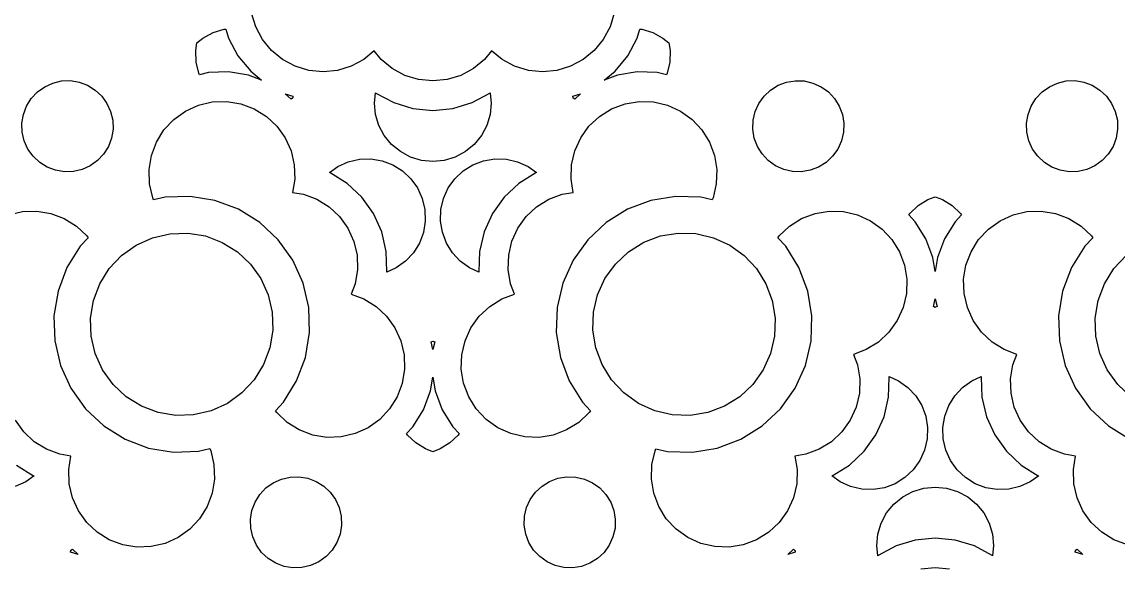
# Model space of a CAD drawing. Header units: metres. Extents: x 20 to 1108, y 20 to 485.
# Drawn here: x 832.5 to 873.96, y 52.97 to 73.61 of the extents above; entities that cross this region are included whole.
import ezdxf

# ---------------------------------------------------------------- set-up
doc = ezdxf.new("R2010")
doc.units = ezdxf.units.M

msp = doc.modelspace()

# ---------------------------------------------------------------- linework, layer by layer
for p, q in [((841.342, 73.4297), (841.185, 73.9473)), ((854.903, 73.9473), (854.746, 73.4297)), ((841.598, 72.9521), (841.342, 73.4297)), ((854.746, 73.4297), (854.489, 72.9512)), ((839.121, 72.8174), (839.347, 73.0029)), ((839.347, 73.0029), (839.729, 73.208)), ((839.729, 73.208), (840.144, 73.333)), ((840.144, 73.333), (840.21, 73.3398)), ((840.21, 73.3398), (840.313, 73.0029)), ((840.313, 73.0029), (840.671, 72.332)), ((855.416, 72.332), (855.774, 73.0029)), ((855.774, 73.0029), (855.877, 73.3398)), ((855.877, 73.3398), (855.944, 73.334)), ((855.944, 73.334), (856.357, 73.208)), ((856.357, 73.208), (856.741, 73.0029)), ((856.741, 73.0029), (856.967, 72.8184)), ((839.073, 72.5293), (839.121, 72.8174)), ((841.94, 72.5342), (841.598, 72.9521)), ((854.489, 72.9512), (854.146, 72.5332)), ((856.967, 72.8184), (857.014, 72.5303)), ((839.089, 72.0957), (839.073, 72.5293)), ((840.671, 72.332), (841.152, 71.7451)), ((842.358, 72.1895), (841.94, 72.5342)), ((842.838, 71.9346), (842.358, 72.1895)), ((845.43, 72.1895), (844.951, 71.9346)), ((845.823, 72.5137), (845.43, 72.1895)), ((846.09, 72.1885), (845.823, 72.5137)), ((846.509, 71.8438), (846.09, 72.1885)), ((849.997, 72.1875), (849.578, 71.8438)), ((850.264, 72.5137), (849.997, 72.1875)), ((850.658, 72.1895), (850.264, 72.5137)), ((851.136, 71.9346), (850.658, 72.1895)), ((853.728, 72.1895), (853.25, 71.9346)), ((854.146, 72.5332), (853.728, 72.1895)), ((854.935, 71.7451), (855.416, 72.332)), ((857.014, 72.5303), (857, 72.0957)), ((839.186, 71.6758), (839.089, 72.0957)), ((841.152, 71.7451), (841.565, 71.4072)), ((843.354, 71.7773), (842.838, 71.9346)), ((843.894, 71.7246), (843.354, 71.7773)), ((844.434, 71.7773), (843.894, 71.7246)), ((844.951, 71.9346), (844.434, 71.7773)), ((846.987, 71.5889), (846.509, 71.8438)), ((849.578, 71.8438), (849.101, 71.5889)), ((851.654, 71.7773), (851.136, 71.9346)), ((852.193, 71.7246), (851.654, 71.7773)), ((852.732, 71.7773), (852.193, 71.7246)), ((853.25, 71.9346), (852.732, 71.7773)), ((854.523, 71.4072), (854.935, 71.7451)), ((857, 72.0957), (856.901, 71.6758)), ((833.668, 71.3018), (833.996, 71.3789)), ((833.996, 71.3789), (834.336, 71.3906)), ((834.336, 71.3906), (834.669, 71.335)), ((834.669, 71.335), (834.985, 71.2148)), ((839.214, 71.6133), (839.186, 71.6758)), ((839.557, 71.6934), (839.214, 71.6133)), ((840.316, 71.7188), (839.557, 71.6934)), ((841.066, 71.5947), (840.316, 71.7188)), ((841.565, 71.4072), (841.066, 71.5947)), ((847.505, 71.4316), (846.987, 71.5889)), ((848.044, 71.3789), (847.505, 71.4316)), ((848.583, 71.4316), (848.044, 71.3789)), ((849.101, 71.5889), (848.583, 71.4316)), ((855.021, 71.5947), (854.523, 71.4072)), ((855.77, 71.7188), (855.021, 71.5947)), ((856.53, 71.6943), (855.77, 71.7188)), ((856.874, 71.6143), (856.53, 71.6943)), ((856.901, 71.6758), (856.874, 71.6143)), ((861.102, 71.2148), (861.419, 71.335)), ((861.419, 71.335), (861.752, 71.3896)), ((861.752, 71.3896), (862.092, 71.3789)), ((862.092, 71.3789), (862.42, 71.3018)), ((871.668, 71.3018), (871.996, 71.3789)), ((871.996, 71.3789), (872.336, 71.3906)), ((872.336, 71.3906), (872.669, 71.335)), ((872.669, 71.335), (872.985, 71.2148)), ((832.852, 70.7178), (833.084, 70.9648)), ((833.084, 70.9648), (833.362, 71.1631)), ((833.362, 71.1631), (833.668, 71.3018)), ((834.985, 71.2148), (835.273, 71.0361)), ((835.273, 71.0361), (835.52, 70.8057)), ((845.835, 70.5449), (845.873, 70.9316)), ((845.873, 70.9316), (845.89, 70.918)), ((845.89, 70.918), (846.561, 70.5596)), ((849.527, 70.5596), (850.197, 70.918)), ((850.197, 70.918), (850.214, 70.9316)), ((850.214, 70.9316), (850.253, 70.5439)), ((860.568, 70.8057), (860.815, 71.0361)), ((860.815, 71.0361), (861.102, 71.2148)), ((862.42, 71.3018), (862.727, 71.1631)), ((862.727, 71.1631), (863.004, 70.9648)), ((863.004, 70.9648), (863.235, 70.7178)), ((870.852, 70.7178), (871.084, 70.9648)), ((871.084, 70.9648), (871.362, 71.1631)), ((871.362, 71.1631), (871.668, 71.3018)), ((872.985, 71.2148), (873.273, 71.0361)), ((873.273, 71.0361), (873.52, 70.8057)), ((832.674, 70.4307), (832.852, 70.7178)), ((835.52, 70.8057), (835.716, 70.5312)), ((835.716, 70.5312), (835.855, 70.2227)), ((839.176, 70.4658), (839.701, 70.5879)), ((839.701, 70.5879), (840.245, 70.6064)), ((840.245, 70.6064), (840.777, 70.5186)), ((840.777, 70.5186), (841.285, 70.3281)), ((842.461, 70.8896), (842.747, 70.8027)), ((842.681, 70.6846), (842.461, 70.8896)), ((842.738, 70.7285), (842.681, 70.6846)), ((842.741, 70.7354), (842.738, 70.7285)), ((842.747, 70.8027), (842.741, 70.7354)), ((845.878, 70.1133), (845.835, 70.5449)), ((846.561, 70.5596), (847.288, 70.3389)), ((848.8, 70.3389), (849.527, 70.5596)), ((850.253, 70.5439), (850.21, 70.1133)), ((853.34, 70.8027), (853.625, 70.8896)), ((853.347, 70.7354), (853.34, 70.8027)), ((853.349, 70.7295), (853.347, 70.7354)), ((853.407, 70.6855), (853.349, 70.7295)), ((853.625, 70.8896), (853.407, 70.6855)), ((854.803, 70.3281), (855.31, 70.5186)), ((855.31, 70.5186), (855.843, 70.6064)), ((855.843, 70.6064), (856.386, 70.5898)), ((856.386, 70.5898), (856.912, 70.4668)), ((860.232, 70.2227), (860.372, 70.5312)), ((860.372, 70.5312), (860.568, 70.8057)), ((863.235, 70.7178), (863.414, 70.4307)), ((870.674, 70.4307), (870.852, 70.7178)), ((873.52, 70.8057), (873.716, 70.5312)), ((873.716, 70.5312), (873.855, 70.2227)), ((832.5, 69.7803), (832.555, 70.1143)), ((832.555, 70.1143), (832.674, 70.4307)), ((835.855, 70.2227), (835.932, 69.8945)), ((838.242, 69.9268), (838.682, 70.2422)), ((838.682, 70.2422), (839.176, 70.4658)), ((841.285, 70.3281), (841.746, 70.041)), ((846.002, 69.6992), (845.878, 70.1133)), ((847.288, 70.3389), (848.044, 70.2646)), ((848.044, 70.2646), (848.8, 70.3389)), ((850.21, 70.1133), (850.085, 69.6992)), ((854.342, 70.041), (854.803, 70.3281)), ((856.912, 70.4668), (857.406, 70.2432)), ((857.406, 70.2432), (857.847, 69.9277)), ((860.155, 69.8945), (860.232, 70.2227)), ((863.414, 70.4307), (863.533, 70.1143)), ((863.533, 70.1143), (863.588, 69.7803)), ((870.5, 69.7803), (870.555, 70.1143)), ((870.555, 70.1143), (870.674, 70.4307)), ((873.855, 70.2227), (873.932, 69.8945)), ((832.512, 69.4424), (832.5, 69.7803)), ((835.932, 69.8945), (835.944, 69.5547)), ((837.871, 69.5322), (838.242, 69.9268)), ((841.746, 70.041), (842.14, 69.6709)), ((842.14, 69.6709), (842.455, 69.2314)), ((846.206, 69.3174), (846.002, 69.6992)), ((850.085, 69.6992), (849.88, 69.3164)), ((853.633, 69.2324), (853.947, 69.6719)), ((853.947, 69.6719), (854.342, 70.041)), ((857.847, 69.9277), (858.217, 69.5322)), ((860.144, 69.5557), (860.155, 69.8945)), ((863.588, 69.7803), (863.577, 69.4424)), ((870.512, 69.4424), (870.5, 69.7803)), ((873.932, 69.8945), (873.944, 69.5547)), ((832.588, 69.1143), (832.512, 69.4424)), ((835.944, 69.5547), (835.889, 69.2207)), ((837.586, 69.0713), (837.871, 69.5322)), ((846.481, 68.9824), (846.206, 69.3174)), ((849.88, 69.3164), (849.605, 68.9814)), ((858.217, 69.5322), (858.503, 69.0713)), ((860.199, 69.2227), (860.144, 69.5557)), ((863.577, 69.4424), (863.501, 69.1143)), ((870.588, 69.1143), (870.512, 69.4424)), ((873.944, 69.5547), (873.889, 69.2207)), ((832.727, 68.8057), (832.588, 69.1143)), ((835.769, 68.9053), (835.59, 68.6172)), ((835.889, 69.2207), (835.769, 68.9053)), ((837.395, 68.5645), (837.586, 69.0713)), ((842.455, 69.2314), (842.679, 68.7373)), ((846.815, 68.708), (846.481, 68.9824)), ((849.605, 68.9814), (849.271, 68.708)), ((853.408, 68.7383), (853.633, 69.2324)), ((858.503, 69.0713), (858.692, 68.5654)), ((860.318, 68.9053), (860.199, 69.2227)), ((860.497, 68.6182), (860.318, 68.9053)), ((863.501, 69.1143), (863.361, 68.8057)), ((870.727, 68.8057), (870.588, 69.1143)), ((873.769, 68.9053), (873.59, 68.6172)), ((873.889, 69.2207), (873.769, 68.9053)), ((832.924, 68.5312), (832.727, 68.8057)), ((833.171, 68.3008), (832.924, 68.5312)), ((835.59, 68.6172), (835.359, 68.3701)), ((837.307, 68.0312), (837.395, 68.5645)), ((842.679, 68.7373), (842.802, 68.21)), ((844.842, 68.3184), (845.263, 68.417)), ((845.263, 68.417), (845.696, 68.4326)), ((845.696, 68.4326), (846.124, 68.3613)), ((847.198, 68.5029), (846.815, 68.708)), ((847.612, 68.377), (847.198, 68.5029)), ((848.889, 68.5029), (848.475, 68.3779)), ((849.271, 68.708), (848.889, 68.5029)), ((849.964, 68.3623), (850.392, 68.4316)), ((850.392, 68.4316), (850.825, 68.4189)), ((850.825, 68.4189), (851.245, 68.3193)), ((853.285, 68.2109), (853.408, 68.7383)), ((858.692, 68.5654), (858.781, 68.0322)), ((860.728, 68.3721), (860.497, 68.6182)), ((863.164, 68.5303), (862.917, 68.2998)), ((863.361, 68.8057), (863.164, 68.5303)), ((870.924, 68.5312), (870.727, 68.8057)), ((871.171, 68.3008), (870.924, 68.5312)), ((873.59, 68.6172), (873.359, 68.3701)), ((833.458, 68.1211), (833.171, 68.3008)), ((833.774, 68.002), (833.458, 68.1211)), ((834.108, 67.9463), (833.774, 68.002)), ((834.775, 68.0352), (834.447, 67.958)), ((835.085, 68.1748), (834.775, 68.0352)), ((835.359, 68.3701), (835.085, 68.1748)), ((837.325, 67.4883), (837.307, 68.0312)), ((842.802, 68.21), (842.82, 67.6689)), ((844.131, 67.9141), (844.447, 68.1406)), ((844.447, 68.1406), (844.842, 68.3184)), ((846.124, 68.3613), (846.529, 68.209)), ((846.529, 68.209), (846.897, 67.9795)), ((848.044, 68.3359), (847.612, 68.377)), ((848.475, 68.3779), (848.044, 68.3359)), ((849.19, 67.9805), (849.559, 68.209)), ((849.559, 68.209), (849.964, 68.3623)), ((851.245, 68.3193), (851.641, 68.1406)), ((851.641, 68.1406), (851.957, 67.915)), ((853.269, 67.6689), (853.285, 68.2109)), ((858.781, 68.0322), (858.764, 67.4893)), ((861.007, 68.1729), (860.728, 68.3721)), ((861.312, 68.0342), (861.007, 68.1729)), ((861.641, 67.957), (861.312, 68.0342)), ((862.313, 68.001), (861.979, 67.9463)), ((862.63, 68.1201), (862.313, 68.001)), ((862.917, 68.2998), (862.63, 68.1201)), ((871.458, 68.1211), (871.171, 68.3008)), ((871.774, 68.002), (871.458, 68.1211)), ((872.108, 67.9463), (871.774, 68.002)), ((872.775, 68.0352), (872.447, 67.958)), ((873.085, 68.1748), (872.775, 68.0352)), ((873.359, 68.3701), (873.085, 68.1748)), ((834.447, 67.958), (834.108, 67.9463)), ((842.82, 67.6689), (842.736, 67.166)), ((844.152, 67.9062), (844.131, 67.9141)), ((844.798, 67.5039), (844.152, 67.9062)), ((846.897, 67.9795), (847.213, 67.6836)), ((847.213, 67.6836), (847.465, 67.333)), ((848.623, 67.333), (848.874, 67.6836)), ((848.874, 67.6836), (849.19, 67.9805)), ((851.936, 67.9062), (851.29, 67.5049)), ((851.957, 67.915), (851.936, 67.9062)), ((853.352, 67.167), (853.269, 67.6689)), ((861.979, 67.9463), (861.641, 67.957)), ((872.447, 67.958), (872.108, 67.9463)), ((837.447, 66.9629), (837.325, 67.4883)), ((845.352, 66.9844), (844.798, 67.5039)), ((847.465, 67.333), (847.644, 66.9375)), ((848.444, 66.9375), (848.623, 67.333)), ((851.29, 67.5049), (850.735, 66.9854)), ((852.936, 67.0986), (853.352, 67.167)), ((858.764, 67.4893), (858.641, 66.9629)), ((837.482, 66.8848), (837.447, 66.9629)), ((837.912, 66.9854), (837.482, 66.8848)), ((838.861, 67.0156), (837.912, 66.9854)), ((839.798, 66.8613), (838.861, 67.0156)), ((840.687, 66.5264), (839.798, 66.8613)), ((842.736, 67.166), (843.151, 67.0977)), ((843.151, 67.0977), (843.659, 66.9062)), ((843.659, 66.9062), (844.12, 66.6201)), ((845.794, 66.3682), (845.352, 66.9844)), ((847.644, 66.9375), (847.742, 66.5156)), ((848.346, 66.5166), (848.444, 66.9375)), ((850.735, 66.9854), (850.293, 66.3682)), ((851.968, 66.6211), (852.429, 66.9072)), ((852.429, 66.9072), (852.936, 67.0986)), ((856.289, 66.8613), (855.4, 66.5273)), ((857.227, 67.0166), (856.289, 66.8613)), ((858.176, 66.9854), (857.227, 67.0166)), ((858.605, 66.8848), (858.176, 66.9854)), ((858.641, 66.9629), (858.605, 66.8848)), ((866.402, 66.667), (866.77, 66.8965)), ((866.77, 66.8965), (867.045, 66.999)), ((867.045, 66.999), (867.317, 66.8975)), ((867.317, 66.8975), (867.686, 66.668)), ((831.988, 66.3164), (832.515, 66.4395)), ((832.515, 66.4395), (833.057, 66.457)), ((833.057, 66.457), (833.59, 66.3691)), ((833.59, 66.3691), (834.098, 66.1777)), ((841.493, 66.0254), (840.687, 66.5264)), ((844.12, 66.6201), (844.515, 66.25)), ((846.107, 65.6758), (845.794, 66.3682)), ((847.742, 66.5156), (847.756, 66.082)), ((848.332, 66.083), (848.346, 66.5166)), ((850.293, 66.3682), (849.98, 65.6758)), ((851.573, 66.251), (851.968, 66.6211)), ((855.4, 66.5273), (854.595, 66.0264)), ((861.991, 66.1777), (862.498, 66.3682)), ((862.498, 66.3682), (863.031, 66.4561)), ((863.031, 66.4561), (863.573, 66.4395)), ((863.573, 66.4395), (864.101, 66.3164)), ((866.047, 66.3174), (866.086, 66.3711)), ((866.086, 66.3711), (866.402, 66.667)), ((867.686, 66.668), (868.002, 66.3721)), ((868.002, 66.3721), (868.041, 66.3174)), ((869.988, 66.3164), (870.515, 66.4395)), ((870.515, 66.4395), (871.057, 66.457)), ((871.057, 66.457), (871.59, 66.3691)), ((871.59, 66.3691), (872.098, 66.1777)), ((834.098, 66.1777), (834.559, 65.8906)), ((842.187, 65.375), (841.493, 66.0254)), ((844.515, 66.25), (844.829, 65.8115)), ((847.756, 66.082), (847.686, 65.6553)), ((848.401, 65.6572), (848.332, 66.083)), ((851.258, 65.8115), (851.573, 66.251)), ((854.595, 66.0264), (853.9, 65.376)), ((861.53, 65.8906), (861.991, 66.1777)), ((864.101, 66.3164), (864.594, 66.0928)), ((864.594, 66.0928), (865.034, 65.7773)), ((866.288, 66.0596), (866.047, 66.3174)), ((866.689, 65.4141), (866.288, 66.0596)), ((867.8, 66.0596), (867.398, 65.4141)), ((868.041, 66.3174), (867.8, 66.0596)), ((869.054, 65.7773), (869.494, 66.0928)), ((869.494, 66.0928), (869.988, 66.3164)), ((872.098, 66.1777), (872.559, 65.8906)), ((834.559, 65.8906), (834.952, 65.5215)), ((834.952, 65.5215), (835.002, 65.4531)), ((837.436, 65.4521), (838.093, 65.6055)), ((838.093, 65.6055), (838.77, 65.6279)), ((838.77, 65.6279), (839.438, 65.5186)), ((839.438, 65.5186), (840.072, 65.2783)), ((844.829, 65.8115), (845.053, 65.3164)), ((846.28, 64.9355), (846.107, 65.6758)), ((847.686, 65.6553), (847.533, 65.25)), ((848.555, 65.251), (848.401, 65.6572)), ((849.98, 65.6758), (849.807, 64.9365)), ((851.035, 65.3174), (851.258, 65.8115)), ((856.016, 65.2793), (856.649, 65.5186)), ((856.649, 65.5186), (857.317, 65.6279)), ((857.317, 65.6279), (857.995, 65.6064)), ((857.995, 65.6064), (858.653, 65.4531)), ((861.086, 65.4531), (861.136, 65.5215)), ((861.136, 65.5215), (861.53, 65.8906)), ((865.034, 65.7773), (865.404, 65.3818)), ((868.684, 65.3828), (869.054, 65.7773)), ((872.559, 65.8906), (872.952, 65.5215)), ((872.952, 65.5215), (873.002, 65.4531)), ((834.7, 65.1309), (834.198, 64.3242)), ((835.002, 65.4531), (834.7, 65.1309)), ((836.267, 64.7783), (836.816, 65.1729)), ((836.816, 65.1729), (837.436, 65.4521)), ((840.072, 65.2783), (840.647, 64.9209)), ((842.74, 64.6045), (842.187, 65.375)), ((845.053, 65.3164), (845.176, 64.791)), ((847.533, 65.25), (847.304, 64.8818)), ((848.783, 64.8828), (848.555, 65.251)), ((850.911, 64.791), (851.035, 65.3174)), ((853.9, 65.376), (853.347, 64.6045)), ((855.44, 64.9219), (856.016, 65.2793)), ((858.653, 65.4531), (859.269, 65.1748)), ((859.269, 65.1748), (859.822, 64.7773)), ((861.389, 65.1299), (861.086, 65.4531)), ((861.89, 64.3242), (861.389, 65.1299)), ((865.404, 65.3818), (865.69, 64.9209)), ((866.957, 64.7031), (866.689, 65.4141)), ((867.398, 65.4141), (867.131, 64.7041)), ((868.397, 64.9219), (868.684, 65.3828)), ((872.7, 65.1309), (872.198, 64.3242)), ((873.002, 65.4531), (872.7, 65.1309)), ((835.804, 64.2842), (836.267, 64.7783)), ((840.647, 64.9209), (841.142, 64.458)), ((845.176, 64.791), (845.193, 64.249)), ((846.306, 64.1758), (846.28, 64.9355)), ((847.304, 64.8818), (847.008, 64.5664)), ((849.079, 64.5674), (848.783, 64.8828)), ((849.807, 64.9365), (849.782, 64.1768)), ((850.894, 64.25), (850.911, 64.791)), ((854.946, 64.458), (855.44, 64.9219)), ((859.822, 64.7773), (860.284, 64.2842)), ((865.69, 64.9209), (865.881, 64.415)), ((867.044, 64.1816), (866.957, 64.7031)), ((867.131, 64.7041), (867.044, 64.1816)), ((868.207, 64.415), (868.397, 64.9219)), ((873.804, 64.2842), (874.267, 64.7783)), ((834.198, 64.3242), (833.864, 63.4355)), ((835.446, 63.709), (835.804, 64.2842)), ((841.142, 64.458), (841.535, 63.9092)), ((843.131, 63.7393), (842.74, 64.6045)), ((846.656, 64.3145), (846.302, 64.1543)), ((847.008, 64.5664), (846.656, 64.3145)), ((849.431, 64.3154), (849.079, 64.5674)), ((849.786, 64.1543), (849.431, 64.3154)), ((853.347, 64.6045), (852.956, 63.7402)), ((854.552, 63.9092), (854.946, 64.458)), ((860.284, 64.2842), (860.642, 63.709)), ((862.224, 63.4346), (861.89, 64.3242)), ((865.881, 64.415), (865.97, 63.8809)), ((868.118, 63.8818), (868.207, 64.415)), ((872.198, 64.3242), (871.864, 63.4355)), ((873.446, 63.709), (873.804, 64.2842)), ((841.535, 63.9092), (841.814, 63.292)), ((845.193, 64.249), (845.105, 63.7139)), ((846.302, 64.1543), (846.306, 64.1758)), ((849.782, 64.1768), (849.786, 64.1543)), ((850.982, 63.7148), (850.894, 64.25)), ((854.273, 63.292), (854.552, 63.9092)), ((865.97, 63.8809), (865.952, 63.3389)), ((868.137, 63.3389), (868.118, 63.8818)), ((833.864, 63.4355), (833.709, 62.498)), ((835.207, 63.0752), (835.446, 63.709)), ((843.348, 62.8135), (843.131, 63.7393)), ((845.105, 63.7139), (844.957, 63.3193)), ((851.131, 63.3203), (850.982, 63.7148)), ((852.956, 63.7402), (852.739, 62.8145)), ((860.642, 63.709), (860.881, 63.0742)), ((871.864, 63.4355), (871.709, 62.498)), ((873.207, 63.0752), (873.446, 63.709)), ((835.097, 62.4072), (835.207, 63.0752)), ((841.814, 63.292), (841.968, 62.6328)), ((844.957, 63.3193), (845.435, 63.1406)), ((845.435, 63.1406), (845.894, 62.8545)), ((850.192, 62.8555), (850.653, 63.1406)), ((850.653, 63.1406), (851.131, 63.3203)), ((854.119, 62.6338), (854.273, 63.292)), ((860.881, 63.0742), (860.99, 62.4072)), ((862.379, 62.498), (862.224, 63.4346)), ((865.952, 63.3389), (865.829, 62.8125)), ((866.977, 62.8506), (867.044, 63.1406)), ((867.044, 63.1406), (867.111, 62.8516)), ((868.259, 62.8135), (868.137, 63.3389)), ((873.097, 62.4072), (873.207, 63.0752)), ((841.968, 62.6328), (841.991, 61.9561)), ((843.379, 61.8652), (843.348, 62.8135)), ((845.894, 62.8545), (846.29, 62.4844)), ((849.798, 62.4844), (850.192, 62.8555)), ((852.739, 62.8145), (852.709, 61.8662)), ((854.098, 61.957), (854.119, 62.6338)), ((865.829, 62.8125), (865.605, 62.3184)), ((867.043, 62.8213), (866.977, 62.8506)), ((867.051, 62.8232), (867.043, 62.8213)), ((867.111, 62.8516), (867.051, 62.8232)), ((868.483, 62.3184), (868.259, 62.8135)), ((833.709, 62.498), (833.74, 61.5498)), ((835.12, 61.7305), (835.097, 62.4072)), ((846.29, 62.4844), (846.604, 62.0449)), ((849.482, 62.0449), (849.798, 62.4844)), ((860.99, 62.4072), (860.969, 61.7305)), ((862.349, 61.5488), (862.379, 62.498)), ((865.605, 62.3184), (865.289, 61.8789)), ((868.798, 61.8799), (868.483, 62.3184)), ((871.709, 62.498), (871.74, 61.5498)), ((873.12, 61.7305), (873.097, 62.4072)), ((841.991, 61.9561), (841.881, 61.2881)), ((843.224, 60.9287), (843.379, 61.8652)), ((846.604, 62.0449), (846.829, 61.5508)), ((849.259, 61.5508), (849.482, 62.0449)), ((852.709, 61.8662), (852.864, 60.9287)), ((854.207, 61.2891), (854.098, 61.957)), ((865.289, 61.8789), (864.895, 61.5088)), ((869.193, 61.5098), (868.798, 61.8799)), ((833.74, 61.5498), (833.957, 60.624)), ((835.273, 61.0723), (835.12, 61.7305)), ((846.829, 61.5508), (846.951, 61.0254)), ((847.977, 61.5117), (848.037, 61.541)), ((848.044, 61.2236), (847.977, 61.5117)), ((848.037, 61.541), (848.045, 61.542)), ((848.111, 61.5127), (848.044, 61.2236)), ((848.045, 61.542), (848.111, 61.5127)), ((849.136, 61.0254), (849.259, 61.5508)), ((860.969, 61.7305), (860.814, 61.0713)), ((862.132, 60.624), (862.349, 61.5488)), ((864.895, 61.5088), (864.435, 61.2227)), ((869.653, 61.2236), (869.193, 61.5098)), ((871.74, 61.5498), (871.957, 60.624)), ((873.273, 61.0723), (873.12, 61.7305)), ((835.553, 60.4551), (835.273, 61.0723)), ((841.881, 61.2881), (841.642, 60.6543)), ((846.951, 61.0254), (846.97, 60.4824)), ((849.118, 60.4834), (849.136, 61.0254)), ((854.446, 60.6543), (854.207, 61.2891)), ((860.814, 61.0713), (860.536, 60.4551)), ((864.435, 61.2227), (863.957, 61.0439)), ((863.957, 61.0439), (864.105, 60.6484)), ((870.131, 61.0439), (869.653, 61.2236)), ((869.982, 60.6494), (870.131, 61.0439)), ((873.553, 60.4551), (873.273, 61.0723)), ((833.957, 60.624), (834.348, 59.7598)), ((841.642, 60.6543), (841.283, 60.0791)), ((842.89, 60.0391), (843.224, 60.9287)), ((852.864, 60.9287), (853.198, 60.04)), ((854.804, 60.0801), (854.446, 60.6543)), ((861.741, 59.7598), (862.132, 60.624)), ((864.105, 60.6484), (864.193, 60.1143)), ((869.894, 60.1152), (869.982, 60.6494)), ((871.957, 60.624), (872.348, 59.7598)), ((835.946, 59.9053), (835.553, 60.4551)), ((846.97, 60.4824), (846.881, 59.9482)), ((847.957, 59.6592), (848.044, 60.1826)), ((848.044, 60.1826), (848.131, 59.6602)), ((849.207, 59.9492), (849.118, 60.4834)), ((860.536, 60.4551), (860.141, 59.9053)), ((865.281, 59.4277), (865.306, 60.1875)), ((865.306, 60.1875), (865.302, 60.21)), ((865.302, 60.21), (865.657, 60.0488)), ((868.432, 60.0488), (868.786, 60.21)), ((868.786, 60.21), (868.782, 60.1875)), ((868.782, 60.1875), (868.808, 59.4287)), ((873.946, 59.9053), (873.553, 60.4551)), ((834.348, 59.7598), (834.9, 58.9883)), ((836.44, 59.4424), (835.946, 59.9053)), ((841.283, 60.0791), (840.821, 59.585)), ((842.388, 59.2324), (842.89, 60.0391)), ((846.881, 59.9482), (846.69, 59.4424)), ((849.397, 59.4424), (849.207, 59.9492)), ((853.198, 60.04), (853.699, 59.2334)), ((855.266, 59.5859), (854.804, 60.0801)), ((860.141, 59.9053), (859.647, 59.4424)), ((861.187, 58.9883), (861.741, 59.7598)), ((864.193, 60.1143), (864.177, 59.5723)), ((865.657, 60.0488), (866.009, 59.7969)), ((866.009, 59.7969), (866.305, 59.4814)), ((867.783, 59.4814), (868.079, 59.7969)), ((868.079, 59.7969), (868.432, 60.0488)), ((869.912, 59.5732), (869.894, 60.1152)), ((872.348, 59.7598), (872.9, 58.9883)), ((874.44, 59.4424), (873.946, 59.9053)), ((837.016, 59.085), (836.44, 59.4424)), ((840.821, 59.585), (840.271, 59.1914)), ((846.69, 59.4424), (846.403, 58.9805)), ((847.689, 58.9492), (847.957, 59.6592)), ((848.131, 59.6602), (848.398, 58.9492)), ((849.684, 58.9814), (849.397, 59.4424)), ((855.819, 59.1895), (855.266, 59.5859)), ((859.647, 59.4424), (859.072, 59.084)), ((864.177, 59.5723), (864.053, 59.0469)), ((865.107, 58.6875), (865.281, 59.4277)), ((866.305, 59.4814), (866.533, 59.1133)), ((867.555, 59.1133), (867.783, 59.4814)), ((868.808, 59.4287), (868.98, 58.6885)), ((870.035, 59.0469), (869.912, 59.5732)), ((834.9, 58.9883), (835.595, 58.3379)), ((837.649, 58.8457), (837.016, 59.085)), ((839.652, 58.9111), (838.995, 58.7578)), ((840.271, 59.1914), (839.652, 58.9111)), ((842.086, 58.9102), (842.388, 59.2324)), ((842.136, 58.8418), (842.086, 58.9102)), ((846.403, 58.9805), (846.033, 58.5859)), ((847.288, 58.3037), (847.689, 58.9492)), ((848.398, 58.9492), (848.8, 58.3047)), ((850.054, 58.5869), (849.684, 58.9814)), ((853.699, 59.2334), (854.002, 58.9111)), ((854.002, 58.9111), (853.952, 58.8418)), ((856.435, 58.9111), (855.819, 59.1895)), ((857.093, 58.7578), (856.435, 58.9111)), ((859.072, 59.084), (858.438, 58.8447)), ((860.493, 58.3379), (861.187, 58.9883)), ((864.053, 59.0469), (863.83, 58.5527)), ((866.533, 59.1133), (866.686, 58.707)), ((867.401, 58.707), (867.555, 59.1133)), ((870.259, 58.5527), (870.035, 59.0469)), ((872.9, 58.9883), (873.595, 58.3379)), ((832.573, 58.1143), (832.259, 58.5527)), ((838.317, 58.7354), (837.649, 58.8457)), ((838.995, 58.7578), (838.317, 58.7354)), ((842.529, 58.4727), (842.136, 58.8418)), ((842.99, 58.1855), (842.529, 58.4727)), ((846.033, 58.5859), (845.594, 58.2705)), ((850.494, 58.2715), (850.054, 58.5869)), ((853.558, 58.4727), (853.097, 58.1865)), ((853.952, 58.8418), (853.558, 58.4727)), ((857.77, 58.7354), (857.093, 58.7578)), ((858.438, 58.8447), (857.77, 58.7354)), ((863.83, 58.5527), (863.514, 58.1123)), ((864.795, 57.9961), (865.107, 58.6875)), ((866.686, 58.707), (866.756, 58.2812)), ((867.332, 58.2812), (867.401, 58.707)), ((868.98, 58.6885), (869.294, 57.9961)), ((870.573, 58.1143), (870.259, 58.5527)), ((832.968, 57.7432), (832.573, 58.1143)), ((835.595, 58.3379), (836.4, 57.8369)), ((843.498, 57.9951), (842.99, 58.1855)), ((845.1, 58.0469), (844.573, 57.9248)), ((845.594, 58.2705), (845.1, 58.0469)), ((847.047, 58.0459), (847.288, 58.3037)), ((847.086, 57.9922), (847.047, 58.0459)), ((848.8, 58.3047), (849.041, 58.0469)), ((849.041, 58.0469), (849.001, 57.9922)), ((850.987, 58.0479), (850.494, 58.2715)), ((851.515, 57.9238), (850.987, 58.0479)), ((853.097, 58.1865), (852.59, 57.9951)), ((859.687, 57.8369), (860.493, 58.3379)), ((863.514, 58.1123), (863.12, 57.7432)), ((866.756, 58.2812), (866.742, 57.8467)), ((867.346, 57.8477), (867.332, 58.2812)), ((870.969, 57.7432), (870.573, 58.1143)), ((873.595, 58.3379), (874.4, 57.8369)), ((833.429, 57.457), (832.968, 57.7432)), ((836.4, 57.8369), (837.29, 57.5029)), ((844.031, 57.9072), (843.498, 57.9951)), ((844.573, 57.9248), (844.031, 57.9072)), ((847.401, 57.6963), (847.086, 57.9922)), ((847.77, 57.4668), (847.401, 57.6963)), ((848.686, 57.6973), (848.317, 57.4678)), ((849.001, 57.9922), (848.686, 57.6973)), ((852.057, 57.9072), (851.515, 57.9238)), ((852.59, 57.9951), (852.057, 57.9072)), ((858.799, 57.502), (859.687, 57.8369)), ((863.12, 57.7432), (862.659, 57.457)), ((864.352, 57.3789), (864.795, 57.9961)), ((866.742, 57.8467), (866.644, 57.4258)), ((867.444, 57.4268), (867.346, 57.8477)), ((869.294, 57.9961), (869.736, 57.3789)), ((871.429, 57.457), (870.969, 57.7432)), ((833.936, 57.2656), (833.429, 57.457)), ((834.352, 57.1973), (833.936, 57.2656)), ((837.29, 57.5029), (838.227, 57.3477)), ((838.227, 57.3477), (839.176, 57.3789)), ((839.176, 57.3789), (839.605, 57.4795)), ((839.605, 57.4795), (839.641, 57.4014)), ((839.641, 57.4014), (839.763, 56.875)), ((848.043, 57.3643), (847.77, 57.4668)), ((848.317, 57.4678), (848.043, 57.3643)), ((856.324, 56.875), (856.447, 57.4004)), ((856.447, 57.4004), (856.482, 57.4785)), ((856.482, 57.4785), (856.912, 57.3779)), ((856.912, 57.3779), (857.861, 57.3477)), ((857.861, 57.3477), (858.799, 57.502)), ((862.151, 57.2656), (861.736, 57.1973)), ((862.659, 57.457), (862.151, 57.2656)), ((863.798, 56.8594), (864.352, 57.3789)), ((866.644, 57.4258), (866.465, 57.0312)), ((867.623, 57.0312), (867.444, 57.4268)), ((869.736, 57.3789), (870.29, 56.8594)), ((871.936, 57.2656), (871.429, 57.457)), ((872.352, 57.1973), (871.936, 57.2656)), ((832.29, 56.8594), (832.936, 56.458)), ((834.268, 56.6953), (834.352, 57.1973)), ((839.763, 56.875), (839.781, 56.332)), ((856.307, 56.332), (856.324, 56.875)), ((861.736, 57.1973), (861.819, 56.6943)), ((863.152, 56.457), (863.798, 56.8594)), ((866.465, 57.0312), (866.213, 56.6797)), ((867.875, 56.6797), (867.623, 57.0312)), ((870.29, 56.8594), (870.936, 56.458)), ((872.268, 56.6953), (872.352, 57.1973)), ((832.957, 56.4492), (832.641, 56.2236)), ((832.936, 56.458), (832.957, 56.4492)), ((834.286, 56.1533), (834.268, 56.6953)), ((842.312, 56.3291), (842.641, 56.4062)), ((842.641, 56.4062), (842.979, 56.418)), ((842.979, 56.418), (843.313, 56.3623)), ((852.774, 56.3623), (853.108, 56.417)), ((853.108, 56.417), (853.447, 56.4062)), ((853.447, 56.4062), (853.775, 56.3301)), ((861.819, 56.6943), (861.803, 56.1523)), ((863.131, 56.4492), (863.152, 56.457)), ((863.447, 56.2227), (863.131, 56.4492)), ((866.213, 56.6797), (865.897, 56.3838)), ((868.19, 56.3838), (867.875, 56.6797)), ((870.957, 56.4492), (870.641, 56.2236)), ((870.936, 56.458), (870.957, 56.4492)), ((872.286, 56.1533), (872.268, 56.6953)), ((832.641, 56.2236), (832.246, 56.0449)), ((834.409, 55.626), (834.286, 56.1533)), ((839.781, 56.332), (839.692, 55.7988)), ((841.497, 55.7461), (841.727, 55.9932)), ((841.727, 55.9932), (842.003, 56.1895)), ((842.003, 56.1895), (842.312, 56.3291)), ((843.313, 56.3623), (843.63, 56.2422)), ((843.63, 56.2422), (843.917, 56.0635)), ((843.917, 56.0635), (844.164, 55.833)), ((851.924, 55.833), (852.171, 56.0645)), ((852.171, 56.0645), (852.458, 56.2432)), ((852.458, 56.2432), (852.774, 56.3623)), ((853.775, 56.3301), (854.081, 56.1914)), ((854.081, 56.1914), (854.359, 55.9922)), ((854.359, 55.9922), (854.591, 55.7461)), ((856.395, 55.7988), (856.307, 56.332)), ((861.803, 56.1523), (861.68, 55.626)), ((863.843, 56.0439), (863.447, 56.2227)), ((864.263, 55.9453), (863.843, 56.0439)), ((865.124, 56.001), (864.696, 55.9316)), ((865.529, 56.1543), (865.124, 56.001)), ((865.897, 56.3838), (865.529, 56.1543)), ((866.199, 55.8604), (866.613, 55.9854)), ((866.613, 55.9854), (867.044, 56.0283)), ((867.044, 56.0283), (867.476, 55.9863)), ((867.476, 55.9863), (867.89, 55.8604)), ((868.559, 56.1553), (868.19, 56.3838)), ((868.964, 56.002), (868.559, 56.1553)), ((869.392, 55.9316), (868.964, 56.002)), ((870.246, 56.0449), (869.825, 55.9463)), ((870.641, 56.2236), (870.246, 56.0449)), ((872.409, 55.626), (872.286, 56.1533)), ((834.633, 55.1318), (834.409, 55.626)), ((839.692, 55.7988), (839.502, 55.292)), ((841.318, 55.459), (841.497, 55.7461)), ((844.164, 55.833), (844.36, 55.5576)), ((851.587, 55.25), (851.727, 55.5586)), ((851.727, 55.5586), (851.924, 55.833)), ((854.591, 55.7461), (854.769, 55.458)), ((856.585, 55.292), (856.395, 55.7988)), ((861.68, 55.626), (861.455, 55.1318)), ((864.696, 55.9316), (864.263, 55.9453)), ((865.481, 55.3818), (865.816, 55.6562)), ((865.816, 55.6562), (866.199, 55.8604)), ((867.89, 55.8604), (868.272, 55.6562)), ((868.272, 55.6562), (868.606, 55.3818)), ((869.825, 55.9463), (869.392, 55.9316)), ((872.633, 55.1318), (872.409, 55.626)), ((839.502, 55.292), (839.216, 54.8311)), ((841.199, 55.1426), (841.318, 55.459)), ((844.36, 55.5576), (844.5, 55.25)), ((844.5, 55.25), (844.576, 54.9209)), ((851.511, 54.9219), (851.587, 55.25)), ((854.769, 55.458), (854.889, 55.1416)), ((856.871, 54.8311), (856.585, 55.292)), ((865.207, 55.0469), (865.481, 55.3818)), ((868.606, 55.3818), (868.882, 55.0469)), ((834.948, 54.6924), (834.633, 55.1318)), ((839.216, 54.8311), (838.846, 54.4365)), ((841.144, 54.8086), (841.199, 55.1426)), ((841.156, 54.4697), (841.144, 54.8086)), ((844.576, 54.9209), (844.588, 54.583)), ((851.5, 54.583), (851.511, 54.9219)), ((854.889, 55.1416), (854.943, 54.8076)), ((854.943, 54.8076), (854.933, 54.4688)), ((857.241, 54.4365), (856.871, 54.8311)), ((861.455, 55.1318), (861.14, 54.6914)), ((865.003, 54.6641), (865.207, 55.0469)), ((868.882, 55.0469), (869.086, 54.6641)), ((872.948, 54.6924), (872.633, 55.1318)), ((835.342, 54.3232), (834.948, 54.6924)), ((835.803, 54.0361), (835.342, 54.3232)), ((838.846, 54.4365), (838.406, 54.1221)), ((841.232, 54.1416), (841.156, 54.4697)), ((844.588, 54.583), (844.533, 54.249)), ((851.555, 54.25), (851.5, 54.583)), ((854.933, 54.4688), (854.855, 54.1406)), ((857.682, 54.1211), (857.241, 54.4365)), ((860.746, 54.3223), (860.285, 54.0352)), ((861.14, 54.6914), (860.746, 54.3223)), ((864.878, 54.25), (865.003, 54.6641)), ((869.086, 54.6641), (869.21, 54.25)), ((873.342, 54.3232), (872.948, 54.6924)), ((873.803, 54.0361), (873.342, 54.3232)), ((836.311, 53.8457), (835.803, 54.0361)), ((838.406, 54.1221), (837.912, 53.8975)), ((841.372, 53.833), (841.232, 54.1416)), ((844.414, 53.9336), (844.234, 53.6445)), ((844.533, 54.249), (844.414, 53.9336)), ((851.674, 53.9336), (851.555, 54.25)), ((851.852, 53.6455), (851.674, 53.9336)), ((854.855, 54.1406), (854.716, 53.832)), ((858.176, 53.8975), (857.682, 54.1211)), ((860.285, 54.0352), (859.778, 53.8447)), ((864.835, 53.8203), (864.878, 54.25)), ((866.288, 54.0244), (865.561, 53.8047)), ((867.044, 54.0996), (866.288, 54.0244)), ((867.8, 54.0244), (867.044, 54.0996)), ((868.527, 53.8047), (867.8, 54.0244)), ((869.21, 54.25), (869.253, 53.8193)), ((874.311, 53.8457), (873.803, 54.0361)), ((834.341, 53.5605), (834.347, 53.6279)), ((834.627, 53.4736), (834.341, 53.5605)), ((834.347, 53.6279), (834.35, 53.6357)), ((834.35, 53.6357), (834.407, 53.6797)), ((834.407, 53.6797), (834.627, 53.4736)), ((836.843, 53.7568), (836.311, 53.8457)), ((837.387, 53.7754), (836.843, 53.7568)), ((837.912, 53.8975), (837.387, 53.7754)), ((841.567, 53.5586), (841.372, 53.833)), ((841.814, 53.3281), (841.567, 53.5586)), ((844.234, 53.6445), (844.003, 53.3984)), ((852.084, 53.3994), (851.852, 53.6455)), ((854.519, 53.5576), (854.272, 53.3271)), ((854.716, 53.832), (854.519, 53.5576)), ((858.702, 53.7744), (858.176, 53.8975)), ((859.245, 53.7568), (858.702, 53.7744)), ((859.778, 53.8447), (859.245, 53.7568)), ((861.463, 53.4746), (861.681, 53.6787)), ((861.748, 53.5605), (861.463, 53.4746)), ((861.681, 53.6787), (861.739, 53.6348)), ((861.739, 53.6348), (861.741, 53.6279)), ((861.741, 53.6279), (861.748, 53.5605)), ((864.874, 53.4326), (864.835, 53.8203)), ((865.561, 53.8047), (864.891, 53.4463)), ((869.198, 53.4463), (868.527, 53.8047)), ((869.253, 53.8193), (869.215, 53.4326)), ((872.341, 53.5605), (872.347, 53.6279)), ((872.627, 53.4736), (872.341, 53.5605)), ((872.347, 53.6279), (872.35, 53.6357)), ((872.35, 53.6357), (872.407, 53.6797)), ((872.407, 53.6797), (872.627, 53.4736)), ((842.102, 53.1484), (841.814, 53.3281)), ((842.419, 53.0293), (842.102, 53.1484)), ((843.726, 53.2002), (843.42, 53.0615)), ((844.003, 53.3984), (843.726, 53.2002)), ((852.361, 53.2012), (852.084, 53.3994)), ((852.668, 53.0615), (852.361, 53.2012)), ((853.985, 53.1484), (853.669, 53.0293)), ((854.272, 53.3271), (853.985, 53.1484)), ((864.891, 53.4463), (864.874, 53.4326)), ((869.215, 53.4326), (869.198, 53.4463)), ((842.752, 52.9736), (842.419, 53.0293)), ((843.092, 52.9854), (842.752, 52.9736)), ((843.42, 53.0615), (843.092, 52.9854)), ((852.996, 52.9844), (852.668, 53.0615)), ((853.336, 52.9736), (852.996, 52.9844)), ((853.669, 53.0293), (853.336, 52.9736)), ((866.505, 52.9316), (867.044, 52.9854)), ((867.044, 52.9854), (867.583, 52.9326))]:
    msp.add_line(p, q)

doc.saveas('drawing.dxf')
